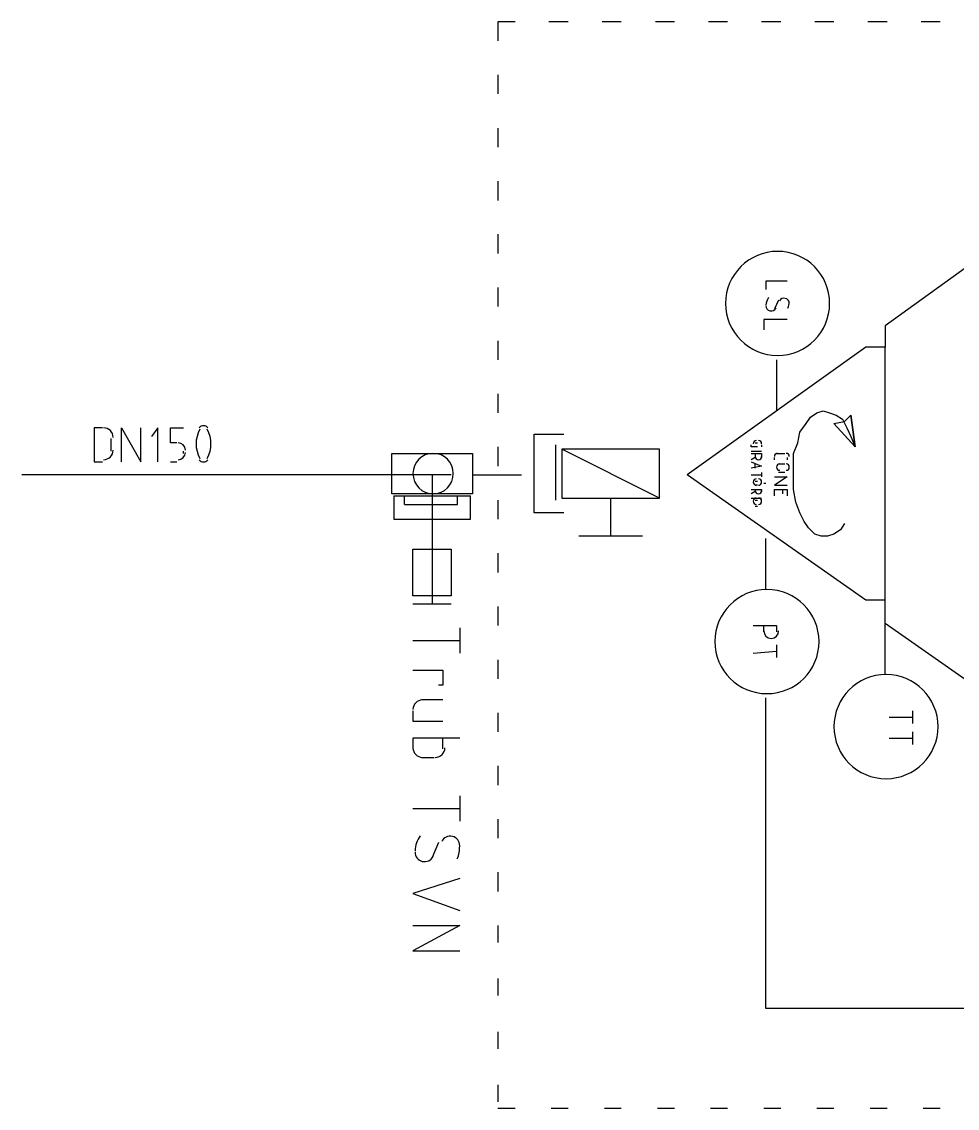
# Model space of a CAD drawing. Header units: millimetres. Extents: x 0 to 33.1, y 1.5 to 45.3.
# Drawn here: x 26.946 to 27.679, y 26.623 to 27.474 of the extents above; entities that cross this region are included whole.
import ezdxf

# ---------------------------------------------------------------- set-up
doc = ezdxf.new("R2010")
doc.units = ezdxf.units.MM
doc.header["$MEASUREMENT"] = 0
doc.layers.get('0').update_dxf_attribs({"linetype": 'CONTINUOUS'})

msp = doc.modelspace()

# ---------------------------------------------------------------- linework, layer by layer
at = {"color": 140, "linetype": 'Continuous'}
for p, q in [((27.3328, 27.4744), (27.3194, 27.4744)), ((27.3194, 27.4744), (27.3194, 27.4594)), ((27.3744, 27.4744), (27.3594, 27.4744)), ((27.4161, 27.4744), (27.4011, 27.4744)), ((27.4578, 27.4744), (27.4428, 27.4744)), ((27.4994, 27.4744), (27.4844, 27.4744)), ((27.5411, 27.4744), (27.5261, 27.4744)), ((27.5828, 27.4744), (27.5678, 27.4744)), ((27.6244, 27.4744), (27.6094, 27.4744)), ((27.6661, 27.4744), (27.6511, 27.4744)), ((27.3194, 27.4328), (27.3194, 27.4178)), ((27.3194, 27.3911), (27.3194, 27.3761)), ((27.3194, 27.3494), (27.3194, 27.3344)), ((27.3194, 27.3078), (27.3194, 27.2928)), ((27.7061, 27.2961), (27.6228, 27.2361)), ((27.5461, 27.2711), (27.5294, 27.2711)), ((27.5294, 27.2711), (27.5294, 27.2644)), ((27.3194, 27.2661), (27.3194, 27.2511)), ((27.5394, 27.2561), (27.5361, 27.2494)), ((27.5461, 27.2411), (27.5278, 27.2411)), ((27.5278, 27.2411), (27.5278, 27.2328)), ((27.6228, 27.2361), (27.6228, 27.2194)), ((27.3194, 27.2244), (27.3194, 27.2094)), ((27.6078, 27.2194), (27.4678, 27.1194)), ((27.6228, 27.2194), (27.6078, 27.2194)), ((27.6228, 27.0211), (27.6228, 27.2194)), ((27.5378, 27.2094), (27.5378, 27.1694)), ((27.3194, 27.1828), (27.3194, 27.1678)), ((27.5644, 27.1644), (27.5694, 27.1678)), ((27.5694, 27.1678), (27.5744, 27.1694)), ((27.5744, 27.1694), (27.5794, 27.1678)), ((27.5794, 27.1678), (27.5844, 27.1661)), ((27.5844, 27.1661), (27.5894, 27.1628)), ((27.5961, 27.1661), (27.5911, 27.1611)), ((27.5911, 27.1611), (27.5961, 27.1661)), ((27.5994, 27.1411), (27.5961, 27.1661)), ((27.5961, 27.1661), (27.5994, 27.1411)), ((27.5561, 27.1528), (27.5611, 27.1594)), ((27.5611, 27.1594), (27.5644, 27.1644)), ((27.5828, 27.1594), (27.5911, 27.1611)), ((27.5828, 27.1594), (27.5911, 27.1611)), ((27.5994, 27.1411), (27.5828, 27.1594)), ((27.5994, 27.1411), (27.5828, 27.1594)), ((27.5894, 27.1628), (27.5928, 27.1561)), ((27.3478, 27.0894), (27.3478, 27.1511)), ((27.3478, 27.1511), (27.3711, 27.1511)), ((27.3478, 27.0894), (27.3478, 27.1511)), ((27.3478, 27.1511), (27.3711, 27.1511)), ((27.3478, 27.0894), (27.3478, 27.1511)), ((27.3478, 27.1511), (27.3711, 27.1511)), ((27.3478, 27.0894), (27.3478, 27.1511)), ((27.3478, 27.1511), (27.3711, 27.1511)), ((27.3478, 27.0894), (27.3478, 27.1511)), ((27.3478, 27.1511), (27.3711, 27.1511)), ((27.5544, 27.1444), (27.5561, 27.1528)), ((27.5928, 27.1561), (27.5961, 27.1494)), ((27.5961, 27.1494), (27.5994, 27.1411)), ((27.3194, 27.1411), (27.3194, 27.1261)), ((27.3644, 27.1428), (27.3644, 27.0994)), ((27.3644, 27.1428), (27.3644, 27.0994)), ((27.3644, 27.1428), (27.3644, 27.0994)), ((27.3644, 27.1428), (27.3644, 27.0994)), ((27.3644, 27.1428), (27.3644, 27.0994)), ((27.5178, 27.1411), (27.5178, 27.1428)), ((27.5228, 27.1411), (27.5178, 27.1411)), ((27.5211, 27.1444), (27.5228, 27.1444)), ((27.5228, 27.1411), (27.5228, 27.1411)), ((27.5261, 27.1428), (27.5261, 27.1411)), ((27.5511, 27.1361), (27.5544, 27.1444)), ((27.4461, 27.1394), (27.3694, 27.1394)), ((27.3694, 27.1394), (27.3694, 27.1011)), ((27.4461, 27.1011), (27.3694, 27.1394)), ((27.4461, 27.1394), (27.3694, 27.1394)), ((27.3694, 27.1394), (27.3694, 27.1011)), ((27.4461, 27.1011), (27.3694, 27.1394)), ((27.4461, 27.1011), (27.4461, 27.1394)), ((27.4461, 27.1011), (27.4461, 27.1394)), ((27.5178, 27.1378), (27.5261, 27.1378)), ((27.5178, 27.1361), (27.5261, 27.1361)), ((27.5211, 27.1328), (27.5178, 27.1311)), ((27.5211, 27.1361), (27.5211, 27.1328)), ((27.5261, 27.1361), (27.5261, 27.1328)), ((27.5361, 27.1311), (27.5361, 27.1328)), ((27.5378, 27.1361), (27.5444, 27.1361)), ((27.5461, 27.1328), (27.5461, 27.1311)), ((27.5511, 27.1261), (27.5511, 27.1361)), ((27.5178, 27.1294), (27.5261, 27.1261)), ((27.5261, 27.1261), (27.5178, 27.1244)), ((27.5211, 27.1244), (27.5211, 27.1278)), ((27.5394, 27.1278), (27.5444, 27.1278)), ((27.5511, 27.1161), (27.5511, 27.1261)), ((27.3194, 27.1194), (27.3378, 27.1194)), ((27.3194, 27.1194), (27.3378, 27.1194)), ((27.3194, 27.1194), (27.3378, 27.1194)), ((27.3194, 27.1194), (27.3378, 27.1194)), ((27.3194, 27.1194), (27.3378, 27.1194)), ((27.6078, 27.0211), (27.4678, 27.1194)), ((27.5178, 27.1194), (27.5261, 27.1194)), ((27.5261, 27.1211), (27.5261, 27.1178)), ((27.5361, 27.1178), (27.5461, 27.1178)), ((27.5461, 27.1178), (27.5361, 27.1111)), ((27.5444, 27.1211), (27.5394, 27.1211)), ((27.5511, 27.1078), (27.5511, 27.1161)), ((27.5178, 27.1078), (27.5261, 27.1078)), ((27.5211, 27.1144), (27.5228, 27.1144)), ((27.5228, 27.1111), (27.5211, 27.1111)), ((27.5211, 27.1078), (27.5211, 27.1061)), ((27.5261, 27.1078), (27.5261, 27.1061)), ((27.5278, 27.1128), (27.5294, 27.1128)), ((27.5361, 27.1111), (27.5461, 27.1111)), ((27.5361, 27.1028), (27.5361, 27.1078)), ((27.5361, 27.1078), (27.5461, 27.1078)), ((27.5428, 27.1044), (27.5428, 27.1078)), ((27.5461, 27.1078), (27.5461, 27.1028)), ((27.5528, 27.0978), (27.5511, 27.1078)), ((27.3194, 27.0994), (27.3194, 27.0844)), ((27.3694, 27.1011), (27.4461, 27.1011)), ((27.3694, 27.1011), (27.4461, 27.1011)), ((27.4078, 27.0711), (27.4078, 27.1011)), ((27.4078, 27.0711), (27.4078, 27.1011)), ((27.5211, 27.1061), (27.5178, 27.1044)), ((27.5178, 27.1011), (27.5261, 27.1011)), ((27.5211, 27.0994), (27.5228, 27.0994)), ((27.3711, 27.0894), (27.3478, 27.0894)), ((27.3711, 27.0894), (27.3478, 27.0894)), ((27.3711, 27.0894), (27.3478, 27.0894)), ((27.3711, 27.0894), (27.3478, 27.0894)), ((27.3711, 27.0894), (27.3478, 27.0894)), ((27.5228, 27.0944), (27.5211, 27.0944)), ((27.5561, 27.0894), (27.5528, 27.0978)), ((27.5594, 27.0828), (27.5561, 27.0894)), ((27.5628, 27.0778), (27.5594, 27.0828)), ((27.5911, 27.0811), (27.5878, 27.0761)), ((27.5678, 27.0728), (27.5628, 27.0778)), ((27.5728, 27.0711), (27.5678, 27.0728)), ((27.5828, 27.0728), (27.5778, 27.0711)), ((27.5878, 27.0761), (27.5828, 27.0728)), ((27.4328, 27.0711), (27.3828, 27.0711)), ((27.4328, 27.0711), (27.3828, 27.0711)), ((27.4328, 27.0711), (27.4078, 27.0711)), ((27.4328, 27.0711), (27.4078, 27.0711)), ((27.5294, 27.0294), (27.5294, 27.0694)), ((27.5778, 27.0711), (27.5728, 27.0711)), ((27.3194, 27.0578), (27.3194, 27.0428)), ((27.3194, 27.0161), (27.3194, 27.0011)), ((27.6228, 27.0211), (27.6078, 27.0211)), ((27.6228, 27.0028), (27.6228, 27.0211)), ((27.5194, 27.0011), (27.5378, 27.0011)), ((27.5278, 26.9961), (27.5278, 27.0011)), ((27.5378, 27.0011), (27.5378, 26.9961)), ((27.7061, 26.9444), (27.6228, 27.0028)), ((27.6228, 26.9628), (27.6228, 27.0028)), ((27.5194, 26.9794), (27.5378, 26.9811)), ((27.5378, 26.9861), (27.5378, 26.9761)), ((27.3194, 26.9744), (27.3194, 26.9594)), ((27.5294, 26.7011), (27.5294, 26.9444)), ((27.3194, 26.9328), (27.3194, 26.9178)), ((27.6261, 26.9294), (27.6444, 26.9294)), ((27.6444, 26.9344), (27.6444, 26.9244)), ((27.6261, 26.9128), (27.6444, 26.9128)), ((27.6444, 26.9178), (27.6444, 26.9078)), ((27.3194, 26.8911), (27.3194, 26.8761)), ((27.3194, 26.8494), (27.3194, 26.8344)), ((27.3194, 26.8078), (27.3194, 26.7928)), ((27.3194, 26.7661), (27.3194, 26.7528)), ((27.3194, 26.7244), (27.3194, 26.7111)), ((28.1644, 26.7011), (27.5294, 26.7011)), ((27.3194, 26.6828), (27.3194, 26.6694)), ((27.3194, 26.6411), (27.3194, 26.6278)), ((27.3194, 26.6228), (27.3328, 26.6228)), ((27.3611, 26.6228), (27.3744, 26.6228)), ((27.4028, 26.6228), (27.4161, 26.6228)), ((27.4444, 26.6228), (27.4578, 26.6228)), ((27.4861, 26.6228), (27.4994, 26.6228)), ((27.5278, 26.6228), (27.5411, 26.6228)), ((27.5694, 26.6228), (27.5828, 26.6228)), ((27.6111, 26.6228), (27.6244, 26.6228)), ((27.6528, 26.6228), (27.6661, 26.6228))]:
    msp.add_line(p, q, dxfattribs=at)
at = {"color": 0, "linetype": 'Continuous'}
for p, q in [((27.0094, 27.1561), (27.0028, 27.1561)), ((27.0028, 27.1561), (27.0028, 27.1294)), ((27.0244, 27.1294), (27.0244, 27.1561)), ((27.0244, 27.1561), (27.0394, 27.1294)), ((27.0394, 27.1294), (27.0394, 27.1561)), ((27.0528, 27.1561), (27.0478, 27.1494)), ((27.0528, 27.1294), (27.0528, 27.1561)), ((27.0628, 27.1444), (27.0628, 27.1561)), ((27.0628, 27.1561), (27.0728, 27.1561)), ((27.0161, 27.1378), (27.0161, 27.1478)), ((27.0678, 27.1444), (27.0628, 27.1444)), ((27.0728, 27.1361), (27.0728, 27.1378)), ((27.2361, 27.1044), (27.2361, 27.1361)), ((27.2361, 27.1361), (27.2994, 27.1361)), ((27.2994, 27.1361), (27.2994, 27.1044)), ((27.0028, 27.1294), (27.0094, 27.1294)), ((27.0628, 27.1294), (27.0678, 27.1294)), ((27.2678, 27.1194), (27.2678, 27.0178)), ((27.2994, 27.1194), (27.3178, 27.1194)), ((27.2994, 27.1194), (27.3178, 27.1194)), ((27.2994, 27.1194), (27.3178, 27.1194)), ((27.2994, 27.1194), (27.3178, 27.1194)), ((27.2994, 27.1194), (27.3178, 27.1194)), ((27.2994, 27.1194), (27.3194, 27.1194)), ((27.2994, 27.1194), (27.3194, 27.1194)), ((27.2994, 27.1194), (27.3178, 27.1194)), ((27.2994, 27.1194), (27.3194, 27.1194)), ((27.2994, 27.1194), (27.3194, 27.1194)), ((27.2994, 27.1044), (27.2361, 27.1044)), ((27.2378, 27.1028), (27.2378, 27.0844)), ((27.2378, 27.1028), (27.2978, 27.1028)), ((27.2461, 27.0961), (27.2461, 27.1028)), ((27.2878, 27.0961), (27.2878, 27.1028)), ((27.2978, 27.0844), (27.2978, 27.1028)), ((27.2461, 27.0961), (27.2678, 27.0961)), ((27.2678, 27.0961), (27.2878, 27.0961)), ((27.2378, 27.0844), (27.2678, 27.0844)), ((27.2678, 27.0844), (27.2978, 27.0844)), ((27.2528, 27.0244), (27.2528, 27.0611)), ((27.2528, 27.0611), (27.2828, 27.0611)), ((27.2828, 27.0611), (27.2828, 27.0244)), ((27.2828, 27.0244), (27.2528, 27.0244)), ((27.2828, 27.0178), (27.2528, 27.0178)), ((27.2894, 26.9994), (27.2894, 26.9794)), ((27.2528, 26.9894), (27.2894, 26.9894)), ((27.2528, 26.9661), (27.2761, 26.9661)), ((27.2761, 26.9661), (27.2761, 26.9544)), ((27.2761, 26.9544), (27.2728, 26.9544)), ((27.2761, 26.9428), (27.2594, 26.9428)), ((27.2528, 26.9344), (27.2528, 26.9261)), ((27.2528, 26.9261), (27.2761, 26.9261)), ((27.2894, 26.9128), (27.2528, 26.9128)), ((27.2528, 26.9128), (27.2528, 26.9044)), ((27.2761, 26.9044), (27.2761, 26.9128)), ((27.2594, 26.8978), (27.2694, 26.8978)), ((27.2894, 26.8678), (27.2894, 26.8478)), ((27.2528, 26.8578), (27.2894, 26.8578)), ((27.2728, 26.8311), (27.2678, 26.8194)), ((27.2894, 26.8028), (27.2528, 26.7911)), ((27.2528, 26.7911), (27.2894, 26.7778)), ((27.2528, 26.7661), (27.2894, 26.7661)), ((27.2894, 26.7661), (27.2528, 26.7461)), ((27.2528, 26.7461), (27.2894, 26.7461))]:
    msp.add_line(p, q, dxfattribs=at)
at = {"color": 7, "linetype": 'Continuous'}
msp.add_line((27.2744, 27.1194), (26.9461, 27.1194), dxfattribs=at)
at = {"color": 142, "linetype": 'Continuous'}
msp.add_line((27.2828, 27.1194), (27.2444, 27.1194), dxfattribs=at)
at = {"color": 140, "linetype": 'Continuous'}
for points in [[(27.5386, 27.2944), (27.5161, 27.2944), (27.4978, 27.2761), (27.4978, 27.2536)], [(27.5794, 27.2536), (27.5794, 27.2761), (27.5611, 27.2944), (27.5386, 27.2944)], [(27.4978, 27.2536), (27.4978, 27.2311), (27.5161, 27.2128), (27.5386, 27.2128)], [(27.5314, 27.2582), (27.5303, 27.2564), (27.5296, 27.2544), (27.5294, 27.2525)], [(27.5294, 27.2519), (27.5294, 27.25), (27.5307, 27.2483), (27.5326, 27.2479)], [(27.5386, 27.2128), (27.5611, 27.2128), (27.5794, 27.2311), (27.5794, 27.2536)], [(27.5446, 27.2576), (27.5428, 27.2582), (27.5408, 27.2572), (27.54, 27.2556)], [(27.5478, 27.2536), (27.5478, 27.2556), (27.5464, 27.2572), (27.5446, 27.2576)], [(27.5467, 27.2499), (27.5474, 27.2515), (27.5478, 27.2532), (27.5478, 27.255)], [(27.5326, 27.2479), (27.5344, 27.2475), (27.5365, 27.2483), (27.5374, 27.25)], [(27.5219, 27.1461), (27.5206, 27.1461), (27.5194, 27.145), (27.5194, 27.1436)], [(27.5261, 27.1436), (27.5261, 27.145), (27.525, 27.1461), (27.5236, 27.1461)], [(27.5211, 27.1336), (27.5211, 27.1322), (27.5222, 27.1311), (27.5236, 27.1311)], [(27.5236, 27.1311), (27.525, 27.1311), (27.5261, 27.1322), (27.5261, 27.1336)], [(27.5386, 27.1361), (27.5372, 27.1361), (27.5361, 27.135), (27.5361, 27.1336)], [(27.5478, 27.1336), (27.5478, 27.135), (27.5467, 27.1361), (27.5453, 27.1361)], [(27.5403, 27.1278), (27.5389, 27.1278), (27.5378, 27.1267), (27.5378, 27.1253)], [(27.5378, 27.1253), (27.5378, 27.1239), (27.5389, 27.1228), (27.5403, 27.1228)], [(27.5478, 27.1253), (27.5478, 27.1267), (27.5467, 27.1278), (27.5453, 27.1278)], [(27.5453, 27.1228), (27.5467, 27.1228), (27.5478, 27.1239), (27.5478, 27.1253)], [(27.5219, 27.1161), (27.5206, 27.1161), (27.5194, 27.115), (27.5194, 27.1136)], [(27.5261, 27.1136), (27.5261, 27.115), (27.525, 27.1161), (27.5236, 27.1161)], [(27.5194, 27.1136), (27.5194, 27.1122), (27.5206, 27.1111), (27.5219, 27.1111)], [(27.5211, 27.1069), (27.5211, 27.1056), (27.5222, 27.1044), (27.5236, 27.1044)], [(27.5236, 27.1111), (27.525, 27.1111), (27.5261, 27.1122), (27.5261, 27.1136)], [(27.5236, 27.1044), (27.525, 27.1044), (27.5261, 27.1056), (27.5261, 27.1069)], [(27.5219, 27.1011), (27.5206, 27.1011), (27.5194, 27.1), (27.5194, 27.0986)], [(27.5194, 27.0986), (27.5194, 27.0972), (27.5206, 27.0961), (27.5219, 27.0961)], [(27.5261, 27.0986), (27.5261, 27.1), (27.525, 27.1011), (27.5236, 27.1011)], [(27.5236, 27.0961), (27.525, 27.0961), (27.5261, 27.0972), (27.5261, 27.0986)], [(27.5303, 27.0294), (27.5076, 27.0294), (27.4894, 27.0111), (27.4894, 26.9886)], [(27.5711, 26.9886), (27.5711, 27.0111), (27.5528, 27.0294), (27.5303, 27.0294)], [(27.5278, 26.9969), (27.5278, 26.9938), (27.5304, 26.9911), (27.5336, 26.9911)], [(27.5336, 26.9911), (27.5369, 26.9911), (27.5394, 26.9938), (27.5394, 26.9969)], [(27.4894, 26.9886), (27.4894, 26.966), (27.5076, 26.9478), (27.5303, 26.9478)], [(27.5303, 26.9478), (27.5528, 26.9478), (27.5711, 26.966), (27.5711, 26.9886)], [(27.6236, 26.9628), (27.6011, 26.9628), (27.5828, 26.9444), (27.5828, 26.9219)], [(27.6644, 26.9219), (27.6644, 26.9444), (27.6461, 26.9628), (27.6236, 26.9628)], [(27.5828, 26.9219), (27.5828, 26.8994), (27.6011, 26.8811), (27.6236, 26.8811)], [(27.6236, 26.8811), (27.6461, 26.8811), (27.6644, 26.8994), (27.6644, 26.9219)]]:
    msp.add_open_spline(points, degree=3, dxfattribs=at)
at = {"color": 0, "linetype": 'Continuous'}
for points in [[(27.0886, 27.1578), (27.0874, 27.1578), (27.0861, 27.1572), (27.0853, 27.1561)], [(27.0919, 27.1561), (27.0912, 27.1572), (27.09, 27.1578), (27.0886, 27.1578)], [(27.0178, 27.1486), (27.0178, 27.1528), (27.0144, 27.1561), (27.0103, 27.1561)], [(27.0857, 27.155), (27.0818, 27.1479), (27.0818, 27.1393), (27.0857, 27.1322)], [(27.0915, 27.1322), (27.0954, 27.1393), (27.0954, 27.1479), (27.0915, 27.155)], [(27.0744, 27.1386), (27.0744, 27.1418), (27.0718, 27.1444), (27.0686, 27.1444)], [(27.0103, 27.1311), (27.0144, 27.1311), (27.0178, 27.1344), (27.0178, 27.1386)], [(27.0686, 27.1311), (27.0718, 27.1311), (27.0744, 27.1338), (27.0744, 27.1369)], [(27.2686, 27.1361), (27.2599, 27.1361), (27.2528, 27.129), (27.2528, 27.1203)], [(27.2844, 27.1203), (27.2844, 27.129), (27.2774, 27.1361), (27.2686, 27.1361)], [(27.0853, 27.1311), (27.0861, 27.13), (27.0874, 27.1294), (27.0886, 27.1294)], [(27.0886, 27.1294), (27.09, 27.1294), (27.0912, 27.13), (27.0919, 27.1311)], [(27.2528, 27.1203), (27.2528, 27.1115), (27.2599, 27.1044), (27.2686, 27.1044)], [(27.2686, 27.1044), (27.2774, 27.1044), (27.2844, 27.1115), (27.2844, 27.1203)], [(27.2603, 26.9428), (27.2561, 26.9428), (27.2528, 26.9394), (27.2528, 26.9353)], [(27.2528, 26.9053), (27.2528, 26.9011), (27.2561, 26.8978), (27.2603, 26.8978)], [(27.2703, 26.8978), (27.2744, 26.8978), (27.2778, 26.9011), (27.2778, 26.9053)], [(27.2585, 26.8364), (27.256, 26.8329), (27.2546, 26.8288), (27.2544, 26.8244)], [(27.2838, 26.8358), (27.2803, 26.8367), (27.2768, 26.8351), (27.2753, 26.8319)], [(27.2894, 26.8286), (27.2894, 26.8321), (27.2871, 26.8351), (27.2838, 26.8358)], [(27.2875, 26.8182), (27.2888, 26.8214), (27.2894, 26.8249), (27.2894, 26.8283)], [(27.2544, 26.8236), (27.2544, 26.8201), (27.2568, 26.8171), (27.2601, 26.8163)], [(27.2601, 26.8163), (27.2636, 26.8156), (27.2671, 26.8171), (27.2686, 26.8201)]]:
    msp.add_open_spline(points, degree=3, dxfattribs=at)

doc.saveas('drawing.dxf')
